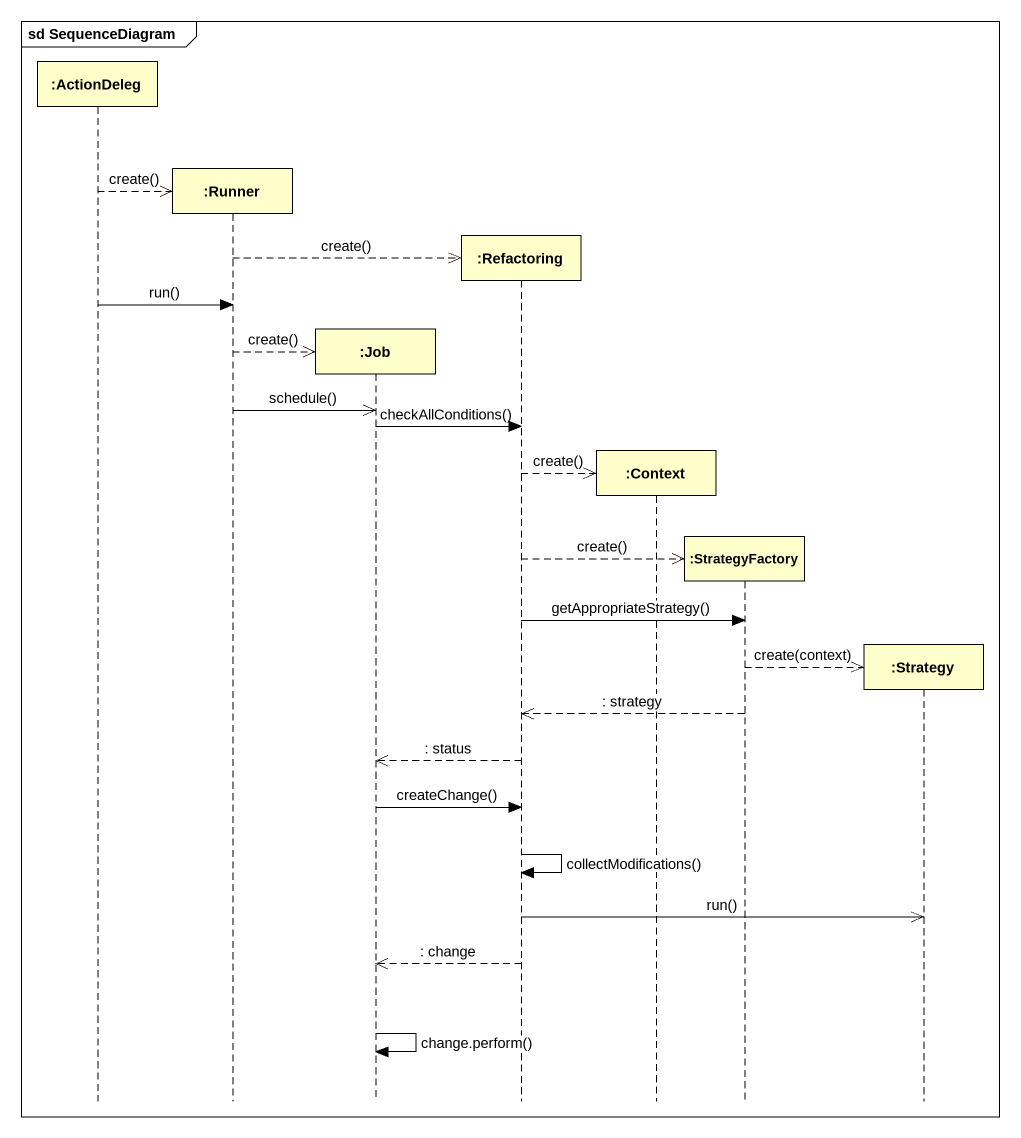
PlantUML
@startuml
mainframe sd SequenceDiagram
hide footbox
participant ":ActionDeleg" as ActionDeleg
participant ":Runner" as Runner
participant ":Job" as Job
participant ":Refactoring" as Refactoring
participant ":Context" as Context
participant ":StrategyFactory" as StrategyFactory
participant ":Strategy" as Strategy

ActionDeleg -->> Runner ** : create()
Runner -->> Refactoring ** : create()
ActionDeleg -> Runner : run()
Runner -->> Job ** : create()
Runner ->> Job : schedule()
Job -> Refactoring : checkAllConditions()
Refactoring -->> Context ** : create()
Refactoring -->> StrategyFactory ** : create()
Refactoring -> StrategyFactory : getAppropriateStrategy()
StrategyFactory -->> Strategy ** : create(context)
StrategyFactory -->> Refactoring : : strategy
Refactoring -->> Job : : status
Job -> Refactoring : createChange()
Refactoring -> Refactoring : collectModifications()
Refactoring ->> Strategy : run()
Refactoring -->> Job : : change
Job -> Job : change.perform()
@enduml
